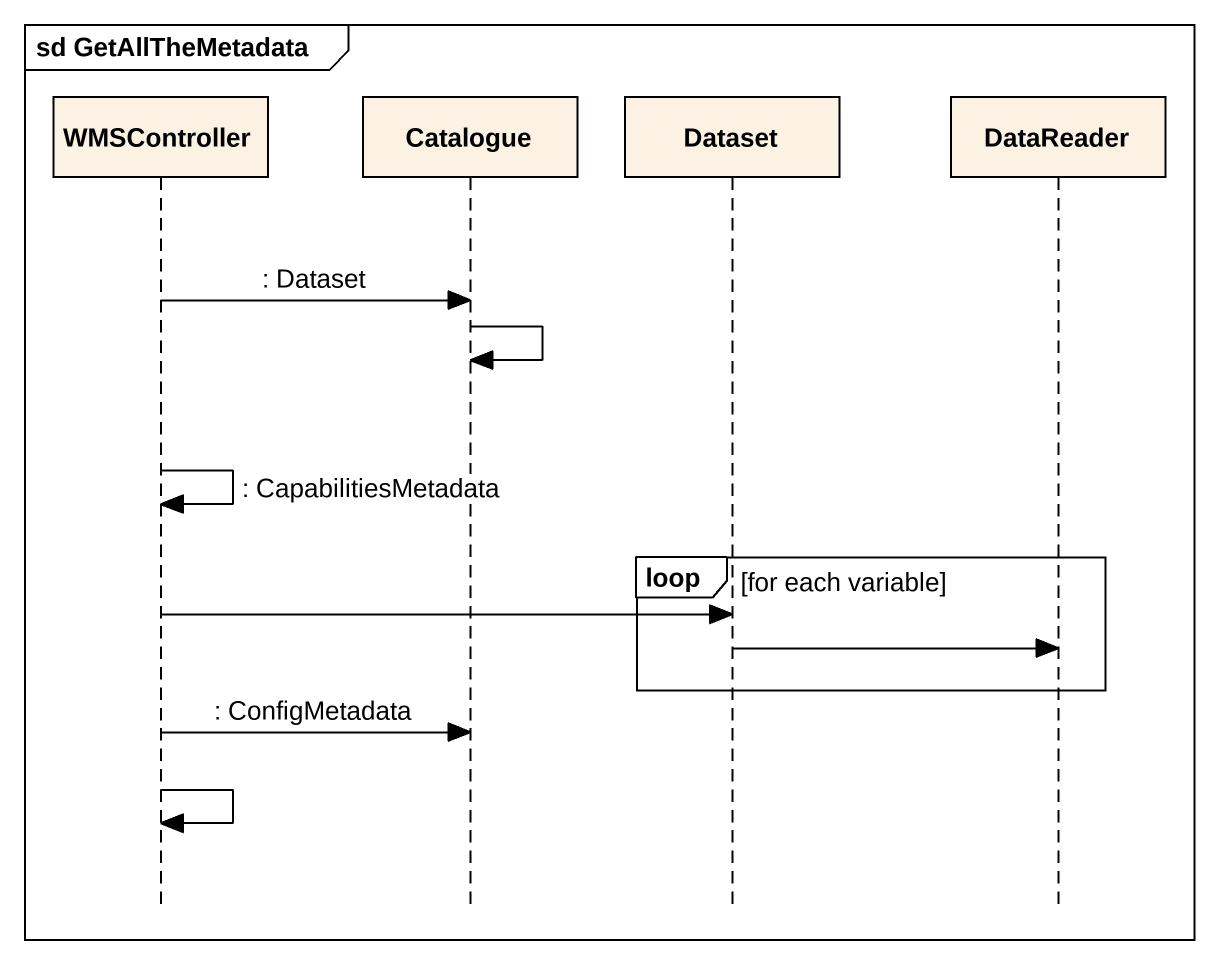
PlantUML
@startuml
mainframe sd GetAllTheMetadata
hide footbox
participant WMSController
participant Catalogue
participant Dataset
participant DataReader

WMSController -> Catalogue : : Dataset
Catalogue -> Catalogue
WMSController -> WMSController : : CapabilitiesMetadata
loop for each variable
  WMSController -> Dataset
  Dataset -> DataReader
end
WMSController -> Catalogue : : ConfigMetadata
WMSController -> WMSController
@enduml
